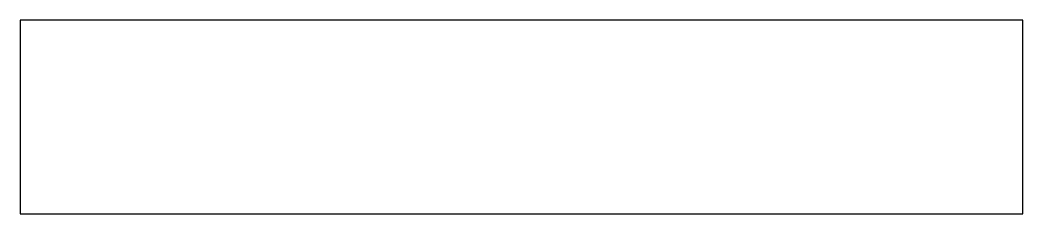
# Model space of a CAD drawing. Extents: x 148 to 1052, y 62 to 238.
import ezdxf

# ---------------------------------------------------------------- set-up
doc = ezdxf.new("R2010")
doc.units = 0

msp = doc.modelspace()

# ---------------------------------------------------------------- linework, layer by layer
at = {"layer": 'Layer 1', "color": 7}
msp.add_lwpolyline([(147.5, 62.5), (1052.5, 62.5), (1052.5, 237.5), (147.5, 237.5), (147.5, 62.5), (147.5, 62.5)], close=True, dxfattribs=at)

doc.saveas('drawing.dxf')
